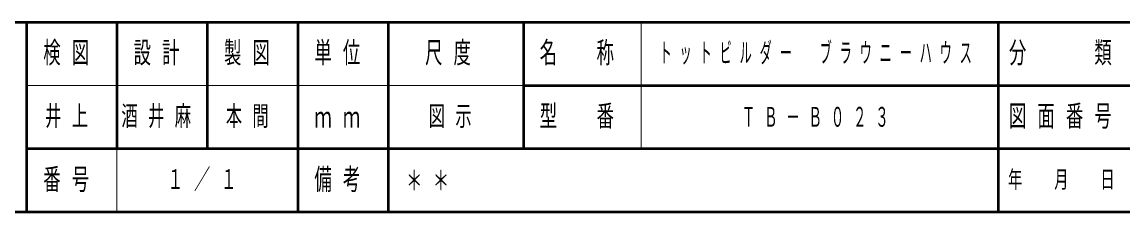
# Model space of a CAD drawing. Units: millimetres on the paper, scale 1:50. Extents: x -385 to 0, y -594 to 267.
# Drawn here: x -243 to -121.2, y -594 to -573 of the extents above; entities that cross this region are included whole.
import ezdxf

# ---------------------------------------------------------------- set-up
doc = ezdxf.new("R2010")
doc.units = ezdxf.units.MM
doc.layers.add('LY_1', color=140, linetype='Continuous', lineweight=50)
doc.styles.add('ＭＳ ゴシック', font='')
doc.styles.get('ＭＳ ゴシック').set_extended_font_data('MS Gothic')

msp = doc.modelspace()

# ---------------------------------------------------------------- linework, layer by layer
at = {"layer": 'LY_1', "color": 7}
for p, q in [((-385, -573), (0, -573)), ((-385, -594), (0, -594))]:
    msp.add_line(p, q, dxfattribs=at)
at = {"layer": 'LY_1'}
for p, q in [((-242.5, -573), (-242.5, -594)), ((-232.5, -573), (-232.5, -587)), ((-222.5, -573), (-222.5, -587)), ((-212.5, -573), (-212.5, -594)), ((-202.5, -573), (-202.5, -587)), ((-187.5, -573), (-187.5, -587)), ((-135, -573), (-135, -594)), ((-187.5, -580), (-70, -580)), ((-242.5, -587), (0, -587)), ((-202.5, -587), (-202.5, -594))]:
    msp.add_line(p, q, dxfattribs=at)
at = {"layer": 'LY_1', "color": 7, "lineweight": 13}
for p, q in [((-174.5, -573), (-174.5, -587)), ((-242.5, -580), (-187.5, -580)), ((-232.5, -587), (-232.5, -594))]:
    msp.add_line(p, q, dxfattribs=at)

# ---------------------------------------------------------------- texts
at = {"layer": 'LY_1', "color": 7, "style": 'ＭＳ ゴシック'}
for s, insert, char_height, attachment_point in [('\\T1.64;\\W0.6;検図', (-237.5, -576.5), 2.346, 5), ('\\T1.64;\\W0.6;設計', (-227.5, -576.5), 2.346, 5), ('\\T1.64;\\W0.6;製図', (-217.5, -576.5), 2.346, 5), ('\\T1.64;\\W0.6;単位', (-207.5, -576.5), 2.346, 5), ('\\T1.64;\\W0.6;尺度', (-195.25, -576.5), 2.346, 5), ('\\T1.64;\\W0.6;名\u3000称', (-181, -576.5), 2.346, 5), ('\\T1.64;\\W0.45;トットビルダー\u3000ブラウニーハウス', (-154.75, -576.5), 2.199, 5), ('\\T1.64;\\W0.6;分\u3000\u3000類', (-127.5, -576.5), 2.346, 5), ('\\T1.64;\\W0.6;井上', (-237.5, -583.5), 2.199, 5), ('\\T1.64;\\W0.6;酒井麻', (-232, -583.5), 2.199, 4), ('\\T1.64;\\W0.6;本間', (-217.5, -583.5), 2.199, 5), ('\\T1.64;\\W0.6;図示', (-198, -583.5), 2.199, 4), ('\\T1.64;\\W0.6;型\u3000番', (-181, -583.5), 2.346, 5), ('\\T1.64;\\W0.6;図面番号', (-127.5, -583.5), 2.346, 5), ('\\T1.64;\\W0.6;ｍｍ', (-207.5, -583.5), 2.346, 5), ('\\T1.64;\\W0.5;ＴＢ－Ｂ０２３', (-154.75, -583.5), 2.199, 5), ('\\T1.64;\\W0.6;番号', (-237.5, -590.5), 2.346, 5), ('\\T1.64;\\W0.6;１／１', (-222.5, -590.5), 2.199, 5), ('\\T1.64;\\W0.6;備考', (-207.5, -590.5), 2.346, 5), ('\\T1.64;\\W0.6;＊＊', (-200.5, -590.5), 2.199, 4), ('\\T1.64;\\W0.6;年\u3000月\u3000日', (-127.5, -590.5), 1.906, 5)]:
    msp.add_mtext(s, dxfattribs=dict(at, insert=insert, char_height=char_height, attachment_point=attachment_point))

doc.saveas('drawing.dxf')
